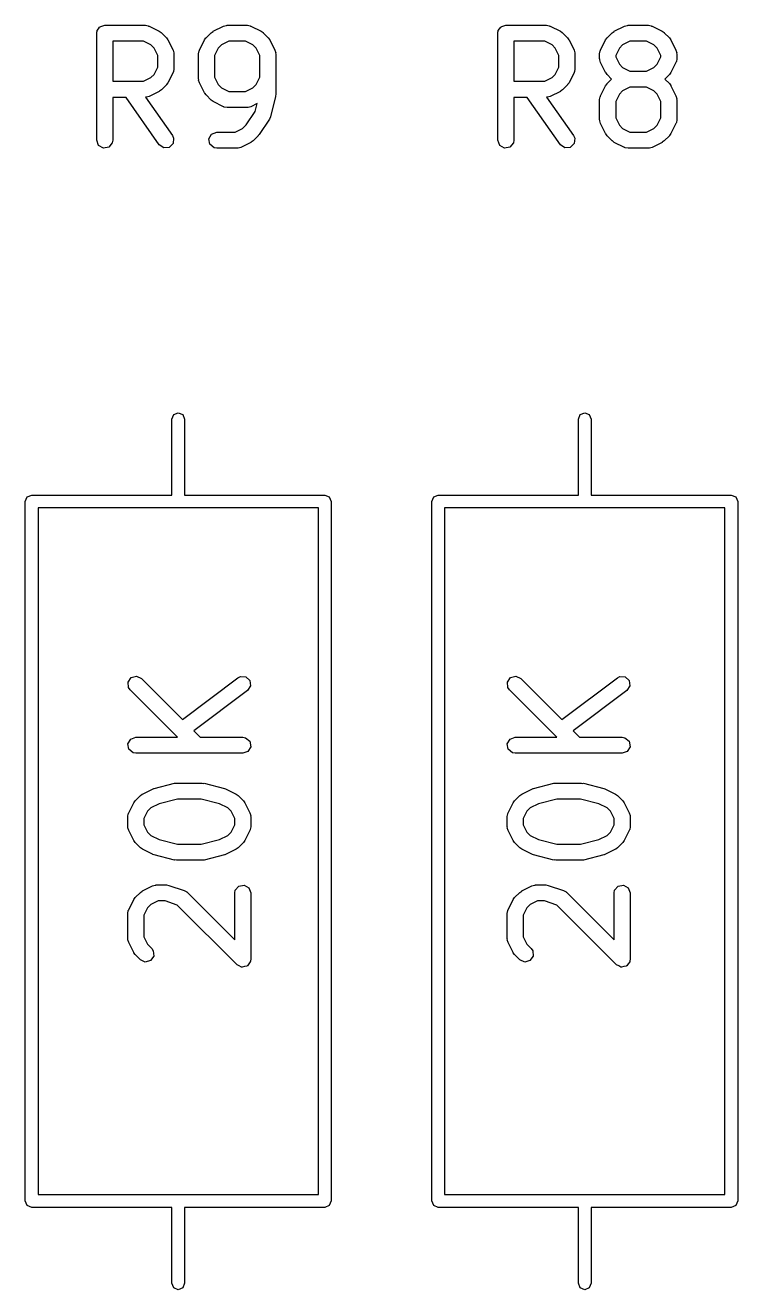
# Model space of a CAD drawing. Extents: x 0.3 to 11.5, y -8.2 to 3.2.
# Drawn here: x 8.9868 to 9.2491, y -2.2878 to -1.8223 of the extents above; entities that cross this region are included whole.
import ezdxf

# ---------------------------------------------------------------- set-up
doc = ezdxf.new("R2010")
doc.units = 0
doc.header["$MEASUREMENT"] = 0
doc.layers.add('BLACK', color=7, linetype='CONTINUOUS')

msp = doc.modelspace()

# ---------------------------------------------------------------- linework, layer by layer
at = {"layer": 'BLACK', "linetype": 'CONTINUOUS'}
for p, q in [((9.01323, -1.82466), (9.0133, -1.82428)), ((9.0133, -1.82428), (9.01379, -1.82369)), ((9.01379, -1.82369), (9.01417, -1.82303)), ((9.01417, -1.82303), (9.01442, -1.82294)), ((9.01442, -1.82294), (9.01459, -1.82273)), ((9.01459, -1.82273), (9.01535, -1.8226)), ((9.01535, -1.8226), (9.01607, -1.82234)), ((9.01607, -1.82234), (9.03107, -1.82234)), ((9.03107, -1.82234), (9.03208, -1.82252)), ((9.03208, -1.82252), (9.03221, -1.82263)), ((9.03221, -1.82263), (9.03239, -1.82265)), ((9.03239, -1.82265), (9.03614, -1.82452)), ((9.03614, -1.82452), (9.03685, -1.82505)), ((9.05523, -1.82508), (9.05595, -1.82457)), ((9.05595, -1.82457), (9.056, -1.82452)), ((9.056, -1.82452), (9.05974, -1.82265)), ((9.05974, -1.82265), (9.06073, -1.82236)), ((9.06073, -1.82236), (9.0609, -1.8224)), ((9.0609, -1.8224), (9.06107, -1.82234)), ((9.06107, -1.82234), (9.06856, -1.82234)), ((9.06856, -1.82234), (9.06957, -1.82252)), ((9.06957, -1.82252), (9.06971, -1.82263)), ((9.06971, -1.82263), (9.06989, -1.82265)), ((9.06989, -1.82265), (9.07363, -1.82452)), ((9.07363, -1.82452), (9.07434, -1.82505)), ((9.16087, -1.82466), (9.16093, -1.82428)), ((9.16093, -1.82428), (9.16143, -1.82369)), ((9.16143, -1.82369), (9.16181, -1.82303)), ((9.16181, -1.82303), (9.16206, -1.82294)), ((9.16206, -1.82294), (9.16223, -1.82273)), ((9.16223, -1.82273), (9.16299, -1.8226)), ((9.16299, -1.8226), (9.16371, -1.82234)), ((9.16371, -1.82234), (9.17871, -1.82234)), ((9.17871, -1.82234), (9.17972, -1.82252)), ((9.17972, -1.82252), (9.17985, -1.82263)), ((9.17985, -1.82263), (9.18003, -1.82265)), ((9.18003, -1.82265), (9.18378, -1.82452)), ((9.18378, -1.82452), (9.18449, -1.82505)), ((9.20287, -1.82508), (9.20359, -1.82457)), ((9.20359, -1.82457), (9.20363, -1.82452)), ((9.20363, -1.82452), (9.20738, -1.82265)), ((9.20738, -1.82265), (9.20837, -1.82236)), ((9.20837, -1.82236), (9.20854, -1.8224)), ((9.20854, -1.8224), (9.2087, -1.82234)), ((9.2087, -1.82234), (9.2162, -1.82234)), ((9.2162, -1.82234), (9.21721, -1.82252)), ((9.21721, -1.82252), (9.21735, -1.82263)), ((9.21735, -1.82263), (9.21752, -1.82265)), ((9.21752, -1.82265), (9.22127, -1.82452)), ((9.22127, -1.82452), (9.22198, -1.82505)), ((9.01312, -1.82529), (9.01319, -1.82491)), ((9.01312, -1.86466), (9.01312, -1.82529)), ((9.01316, -1.82478), (9.01323, -1.82466)), ((9.01319, -1.82491), (9.01316, -1.82478)), ((9.01902, -1.82824), (9.01902, -1.84296)), ((9.03037, -1.82824), (9.01902, -1.82824)), ((9.03307, -1.82959), (9.03037, -1.82824)), ((9.03685, -1.82505), (9.03691, -1.82508)), ((9.03691, -1.82508), (9.03878, -1.82695)), ((9.03878, -1.82695), (9.03929, -1.82768)), ((9.03929, -1.82768), (9.03933, -1.82772)), ((9.03933, -1.82772), (9.04121, -1.83147)), ((9.05093, -1.83147), (9.0528, -1.82772)), ((9.0528, -1.82772), (9.05333, -1.82701)), ((9.05333, -1.82701), (9.05335, -1.82695)), ((9.05335, -1.82695), (9.05523, -1.82508)), ((9.06176, -1.82824), (9.05906, -1.82959)), ((9.06787, -1.82824), (9.06176, -1.82824)), ((9.07056, -1.82959), (9.06787, -1.82824)), ((9.07434, -1.82505), (9.0744, -1.82508)), ((9.0744, -1.82508), (9.07628, -1.82695)), ((9.07628, -1.82695), (9.07678, -1.82768)), ((9.07678, -1.82768), (9.07683, -1.82772)), ((9.07683, -1.82772), (9.0787, -1.83147)), ((9.16076, -1.82529), (9.16082, -1.82491)), ((9.16076, -1.86466), (9.16076, -1.82529)), ((9.1608, -1.82478), (9.16087, -1.82466)), ((9.16082, -1.82491), (9.1608, -1.82478)), ((9.16666, -1.82824), (9.16666, -1.84296)), ((9.17801, -1.82824), (9.16666, -1.82824)), ((9.18071, -1.82959), (9.17801, -1.82824)), ((9.18449, -1.82505), (9.18454, -1.82508)), ((9.18454, -1.82508), (9.18642, -1.82695)), ((9.18642, -1.82695), (9.18693, -1.82768)), ((9.18693, -1.82768), (9.18697, -1.82772)), ((9.18697, -1.82772), (9.18885, -1.83147)), ((9.19856, -1.83147), (9.20044, -1.82772)), ((9.20044, -1.82772), (9.20096, -1.82701)), ((9.20096, -1.82701), (9.20099, -1.82695)), ((9.20099, -1.82695), (9.20287, -1.82508)), ((9.2094, -1.82824), (9.2067, -1.82959)), ((9.21551, -1.82824), (9.2094, -1.82824)), ((9.2182, -1.82959), (9.21551, -1.82824)), ((9.22198, -1.82505), (9.22204, -1.82508)), ((9.22204, -1.82508), (9.22391, -1.82695)), ((9.22391, -1.82695), (9.22442, -1.82768)), ((9.22442, -1.82768), (9.22447, -1.82772)), ((9.22447, -1.82772), (9.22634, -1.83147)), ((9.03427, -1.83079), (9.03307, -1.82959)), ((9.03562, -1.83349), (9.03427, -1.83079)), ((9.03562, -1.83772), (9.03562, -1.83349)), ((9.04121, -1.83147), (9.0415, -1.83245)), ((9.0415, -1.83245), (9.04146, -1.83262)), ((9.04146, -1.83262), (9.04152, -1.83279)), ((9.04152, -1.83279), (9.04152, -1.83841)), ((9.05061, -1.83279), (9.05079, -1.83178)), ((9.05061, -1.84216), (9.05061, -1.83279)), ((9.05079, -1.83178), (9.05091, -1.83164)), ((9.05091, -1.83164), (9.05093, -1.83147)), ((9.05787, -1.83079), (9.05652, -1.83349)), ((9.05652, -1.83349), (9.05652, -1.84147)), ((9.05906, -1.82959), (9.05787, -1.83079)), ((9.07176, -1.83079), (9.07056, -1.82959)), ((9.07311, -1.83349), (9.07176, -1.83079)), ((9.07311, -1.84147), (9.07311, -1.83349)), ((9.0787, -1.83147), (9.079, -1.83245)), ((9.079, -1.83245), (9.07896, -1.83262)), ((9.07896, -1.83262), (9.07902, -1.83279)), ((9.07902, -1.83279), (9.07902, -1.84779)), ((9.1819, -1.83079), (9.18071, -1.82959)), ((9.18325, -1.83349), (9.1819, -1.83079)), ((9.18325, -1.83772), (9.18325, -1.83349)), ((9.18885, -1.83147), (9.18914, -1.83245)), ((9.18914, -1.83245), (9.1891, -1.83262)), ((9.1891, -1.83262), (9.18916, -1.83279)), ((9.18916, -1.83279), (9.18916, -1.83841)), ((9.19825, -1.83279), (9.19843, -1.83178)), ((9.19825, -1.83466), (9.19825, -1.83279)), ((9.19843, -1.83178), (9.19854, -1.83164)), ((9.19854, -1.83164), (9.19856, -1.83147)), ((9.20551, -1.83079), (9.20416, -1.83349)), ((9.20416, -1.83349), (9.20416, -1.83397)), ((9.2067, -1.82959), (9.20551, -1.83079)), ((9.2194, -1.83079), (9.2182, -1.82959)), ((9.22075, -1.83349), (9.2194, -1.83079)), ((9.22075, -1.83397), (9.22075, -1.83349)), ((9.22634, -1.83147), (9.22663, -1.83245)), ((9.22663, -1.83245), (9.22659, -1.83262)), ((9.22659, -1.83262), (9.22665, -1.83279)), ((9.22665, -1.83279), (9.22665, -1.83466)), ((9.03427, -1.84041), (9.03562, -1.83772)), ((9.04152, -1.83841), (9.04134, -1.83942)), ((9.1819, -1.84041), (9.18325, -1.83772)), ((9.18916, -1.83841), (9.18898, -1.83942)), ((9.19831, -1.83483), (9.19825, -1.83466)), ((9.19827, -1.835), (9.19831, -1.83483)), ((9.19856, -1.83598), (9.19827, -1.835)), ((9.20044, -1.83973), (9.19856, -1.83598)), ((9.20416, -1.83397), (9.20551, -1.83666)), ((9.20551, -1.83666), (9.2067, -1.83786)), ((9.2067, -1.83786), (9.2094, -1.83921)), ((9.21551, -1.83921), (9.2182, -1.83786)), ((9.2182, -1.83786), (9.2194, -1.83666)), ((9.2194, -1.83666), (9.22075, -1.83397)), ((9.22634, -1.83598), (9.22447, -1.83973)), ((9.22636, -1.83581), (9.22634, -1.83598)), ((9.22648, -1.83567), (9.22636, -1.83581)), ((9.22665, -1.83466), (9.22648, -1.83567)), ((9.01902, -1.84296), (9.03037, -1.84296)), ((9.03037, -1.84296), (9.03307, -1.84161)), ((9.03307, -1.84161), (9.03427, -1.84041)), ((9.04121, -1.83973), (9.03933, -1.84348)), ((9.04123, -1.83956), (9.04121, -1.83973)), ((9.04134, -1.83942), (9.04123, -1.83956)), ((9.05067, -1.84233), (9.05061, -1.84216)), ((9.05063, -1.8425), (9.05067, -1.84233)), ((9.05093, -1.84348), (9.05063, -1.8425)), ((9.05652, -1.84147), (9.05787, -1.84416)), ((9.07176, -1.84416), (9.07311, -1.84147)), ((9.16666, -1.84296), (9.17801, -1.84296)), ((9.17801, -1.84296), (9.18071, -1.84161)), ((9.18071, -1.84161), (9.1819, -1.84041)), ((9.18885, -1.83973), (9.18697, -1.84348)), ((9.18887, -1.83956), (9.18885, -1.83973)), ((9.18898, -1.83942), (9.18887, -1.83956)), ((9.20048, -1.83978), (9.20044, -1.83973)), ((9.20099, -1.8405), (9.20048, -1.83978)), ((9.20265, -1.84216), (9.20099, -1.8405)), ((9.20099, -1.84383), (9.20265, -1.84216)), ((9.2094, -1.83921), (9.21551, -1.83921)), ((9.22391, -1.8405), (9.22225, -1.84216)), ((9.22225, -1.84216), (9.22391, -1.84383)), ((9.22394, -1.84044), (9.22391, -1.8405)), ((9.22447, -1.83973), (9.22394, -1.84044)), ((9.03614, -1.84668), (9.03239, -1.84855)), ((9.03618, -1.84663), (9.03614, -1.84668)), ((9.03691, -1.84613), (9.03618, -1.84663)), ((9.03878, -1.84425), (9.03691, -1.84613)), ((9.03881, -1.84419), (9.03878, -1.84425)), ((9.03933, -1.84348), (9.03881, -1.84419)), ((9.0528, -1.84723), (9.05093, -1.84348)), ((9.05285, -1.84728), (9.0528, -1.84723)), ((9.05335, -1.848), (9.05285, -1.84728)), ((9.05787, -1.84416), (9.05906, -1.84536)), ((9.05906, -1.84536), (9.06176, -1.84671)), ((9.06176, -1.84671), (9.06787, -1.84671)), ((9.06787, -1.84671), (9.07056, -1.84536)), ((9.07056, -1.84536), (9.07176, -1.84416)), ((9.07902, -1.84779), (9.07891, -1.84837)), ((9.18378, -1.84668), (9.18003, -1.84855)), ((9.18382, -1.84663), (9.18378, -1.84668)), ((9.18454, -1.84613), (9.18382, -1.84663)), ((9.18642, -1.84425), (9.18454, -1.84613)), ((9.18645, -1.84419), (9.18642, -1.84425)), ((9.18697, -1.84348), (9.18645, -1.84419)), ((9.19856, -1.84834), (9.20044, -1.84459)), ((9.20044, -1.84459), (9.20096, -1.84388)), ((9.20096, -1.84388), (9.20099, -1.84383)), ((9.20551, -1.84766), (9.20416, -1.85036)), ((9.2067, -1.84646), (9.20551, -1.84766)), ((9.2094, -1.84512), (9.2067, -1.84646)), ((9.21551, -1.84512), (9.2094, -1.84512)), ((9.2182, -1.84646), (9.21551, -1.84512)), ((9.2194, -1.84766), (9.2182, -1.84646)), ((9.22075, -1.85036), (9.2194, -1.84766)), ((9.22391, -1.84383), (9.22442, -1.84455)), ((9.22442, -1.84455), (9.22447, -1.84459)), ((9.22447, -1.84459), (9.22634, -1.84834)), ((9.02391, -1.84887), (9.01902, -1.84887)), ((9.01902, -1.84887), (9.01902, -1.86466)), ((9.03615, -1.86635), (9.02391, -1.84887)), ((9.03124, -1.84881), (9.03111, -1.84885)), ((9.03111, -1.84885), (9.04099, -1.86297)), ((9.03141, -1.84885), (9.03124, -1.84881)), ((9.03239, -1.84855), (9.03141, -1.84885)), ((9.05523, -1.84988), (9.05335, -1.848)), ((9.05529, -1.8499), (9.05523, -1.84988)), ((9.056, -1.85043), (9.05529, -1.8499)), ((9.05974, -1.8523), (9.056, -1.85043)), ((9.05992, -1.85232), (9.05974, -1.8523)), ((9.06006, -1.85244), (9.05992, -1.85232)), ((9.06107, -1.85262), (9.06006, -1.85244)), ((9.06988, -1.8523), (9.0689, -1.8526)), ((9.07218, -1.85116), (9.06988, -1.8523)), ((9.07145, -1.85407), (9.07218, -1.85116)), ((9.07893, -1.8485), (9.07705, -1.856)), ((9.07891, -1.84837), (9.07893, -1.8485)), ((9.17155, -1.84887), (9.16666, -1.84887)), ((9.16666, -1.84887), (9.16666, -1.86466)), ((9.18379, -1.86635), (9.17155, -1.84887)), ((9.17887, -1.84881), (9.17874, -1.84885)), ((9.17874, -1.84885), (9.18863, -1.86297)), ((9.17904, -1.84885), (9.17887, -1.84881)), ((9.18003, -1.84855), (9.17904, -1.84885)), ((9.19825, -1.84966), (9.19843, -1.84865)), ((9.19825, -1.85716), (9.19825, -1.84966)), ((9.19843, -1.84865), (9.19854, -1.84852)), ((9.19854, -1.84852), (9.19856, -1.84834)), ((9.20416, -1.85036), (9.20416, -1.85646)), ((9.22075, -1.85646), (9.22075, -1.85036)), ((9.22634, -1.84834), (9.22663, -1.84932)), ((9.22663, -1.84932), (9.22659, -1.8495)), ((9.22659, -1.8495), (9.22665, -1.84966)), ((9.22665, -1.84966), (9.22665, -1.85716)), ((9.06856, -1.85262), (9.06107, -1.85262)), ((9.06814, -1.85903), (9.07145, -1.85407)), ((9.06873, -1.85255), (9.06856, -1.85262)), ((9.0689, -1.8526), (9.06873, -1.85255)), ((9.07665, -1.85692), (9.0729, -1.86255)), ((9.07705, -1.856), (9.07665, -1.85691)), ((9.07665, -1.85691), (9.07665, -1.85692)), ((9.19831, -1.85733), (9.19825, -1.85716)), ((9.20416, -1.85646), (9.20551, -1.85916)), ((9.2194, -1.85916), (9.22075, -1.85646)), ((9.22665, -1.85716), (9.22648, -1.85817)), ((9.05542, -1.8624), (9.05732, -1.86171)), ((9.05732, -1.86171), (9.06412, -1.86171)), ((9.06412, -1.86171), (9.06682, -1.86036)), ((9.06682, -1.86036), (9.06814, -1.85903)), ((9.19827, -1.8575), (9.19831, -1.85733)), ((9.19856, -1.85848), (9.19827, -1.8575)), ((9.20044, -1.86223), (9.19856, -1.85848)), ((9.20551, -1.85916), (9.2067, -1.86036)), ((9.2067, -1.86036), (9.2094, -1.86171)), ((9.2094, -1.86171), (9.21551, -1.86171)), ((9.21551, -1.86171), (9.2182, -1.86036)), ((9.2182, -1.86036), (9.2194, -1.85916)), ((9.22634, -1.85848), (9.22447, -1.86223)), ((9.22636, -1.85831), (9.22634, -1.85848)), ((9.22648, -1.85817), (9.22636, -1.85831)), ((9.01381, -1.86656), (9.01312, -1.86466)), ((9.01885, -1.86567), (9.01755, -1.86722)), ((9.01902, -1.86466), (9.01885, -1.86567)), ((9.0378, -1.86751), (9.03615, -1.86635)), ((9.04124, -1.86591), (9.03982, -1.86734)), ((9.04099, -1.86297), (9.04142, -1.8639)), ((9.04142, -1.8639), (9.04124, -1.86591)), ((9.05441, -1.86415), (9.05542, -1.8624)), ((9.05476, -1.86614), (9.05441, -1.86415)), ((9.05631, -1.86744), (9.05476, -1.86614)), ((9.06988, -1.86543), (9.06614, -1.8673)), ((9.06993, -1.86538), (9.06988, -1.86543)), ((9.07065, -1.86487), (9.06993, -1.86538)), ((9.07253, -1.863), (9.07065, -1.86487)), ((9.07259, -1.86287), (9.07253, -1.863)), ((9.0729, -1.86255), (9.07259, -1.86287)), ((9.16145, -1.86656), (9.16076, -1.86466)), ((9.16648, -1.86567), (9.16519, -1.86722)), ((9.16666, -1.86466), (9.16648, -1.86567)), ((9.18544, -1.86751), (9.18379, -1.86635)), ((9.18888, -1.86591), (9.18745, -1.86734)), ((9.18863, -1.86297), (9.18906, -1.8639)), ((9.18906, -1.8639), (9.18888, -1.86591)), ((9.20048, -1.86228), (9.20044, -1.86223)), ((9.20099, -1.863), (9.20048, -1.86228)), ((9.20287, -1.86487), (9.20099, -1.863)), ((9.20292, -1.8649), (9.20287, -1.86487)), ((9.20363, -1.86543), (9.20292, -1.8649)), ((9.20738, -1.8673), (9.20363, -1.86543)), ((9.22127, -1.86543), (9.21752, -1.8673)), ((9.22132, -1.86538), (9.22127, -1.86543)), ((9.22204, -1.86487), (9.22132, -1.86538)), ((9.22391, -1.863), (9.22204, -1.86487)), ((9.22394, -1.86294), (9.22391, -1.863)), ((9.22447, -1.86223), (9.22394, -1.86294)), ((9.01556, -1.86757), (9.01381, -1.86656)), ((9.01755, -1.86722), (9.01556, -1.86757)), ((9.03982, -1.86734), (9.0378, -1.86751)), ((9.05732, -1.86761), (9.05631, -1.86744)), ((9.06481, -1.86761), (9.05732, -1.86761)), ((9.06498, -1.86755), (9.06481, -1.86761)), ((9.06515, -1.86759), (9.06498, -1.86755)), ((9.06614, -1.8673), (9.06515, -1.86759)), ((9.1632, -1.86757), (9.16145, -1.86656)), ((9.16519, -1.86722), (9.1632, -1.86757)), ((9.18745, -1.86734), (9.18544, -1.86751)), ((9.20756, -1.86732), (9.20738, -1.8673)), ((9.20769, -1.86744), (9.20756, -1.86732)), ((9.2087, -1.86761), (9.20769, -1.86744)), ((9.2162, -1.86761), (9.2087, -1.86761)), ((9.21637, -1.86755), (9.2162, -1.86761)), ((9.21654, -1.86759), (9.21637, -1.86755)), ((9.21752, -1.8673), (9.21654, -1.86759)), ((9.04075, -1.96732), (9.04144, -1.96565)), ((9.04075, -1.99528), (9.04075, -1.96732)), ((9.04144, -1.96565), (9.04311, -1.96496)), ((9.04311, -1.96496), (9.04478, -1.96565)), ((9.04478, -1.96565), (9.04548, -1.96732)), ((9.04548, -1.96732), (9.04548, -1.99528)), ((9.19041, -1.96732), (9.1911, -1.96565)), ((9.19041, -1.99528), (9.19041, -1.96732)), ((9.1911, -1.96565), (9.19277, -1.96496)), ((9.19277, -1.96496), (9.19444, -1.96565)), ((9.19444, -1.96565), (9.19513, -1.96732)), ((9.19513, -1.96732), (9.19513, -1.99528)), ((8.98681, -1.99764), (8.98751, -1.99597)), ((8.98751, -1.99597), (8.98918, -1.99528)), ((8.98918, -1.99528), (9.04075, -1.99528)), ((9.04548, -1.99528), (9.09705, -1.99528)), ((9.09705, -1.99528), (9.09872, -1.99597)), ((9.09872, -1.99597), (9.09941, -1.99764)), ((9.13647, -1.99764), (9.13716, -1.99597)), ((9.13716, -1.99597), (9.13883, -1.99528)), ((9.13883, -1.99528), (9.19041, -1.99528)), ((9.19513, -1.99528), (9.2467, -1.99528)), ((9.2467, -1.99528), (9.24838, -1.99597)), ((9.24838, -1.99597), (9.24907, -1.99764)), ((8.98681, -2.25512), (8.98681, -1.99764)), ((9.09469, -2), (8.99154, -2)), ((8.99154, -2), (8.99154, -2.25276)), ((9.09469, -2.25276), (9.09469, -2)), ((9.09941, -1.99764), (9.09941, -2.25512)), ((9.13647, -2.25512), (9.13647, -1.99764)), ((9.24434, -2), (9.14119, -2)), ((9.14119, -2), (9.14119, -2.25276)), ((9.24434, -2.25276), (9.24434, -2)), ((9.24907, -1.99764), (9.24907, -2.25512)), ((9.02581, -2.06247), (9.02776, -2.06194)), ((9.02776, -2.06194), (9.0296, -2.0628)), ((9.16547, -2.06247), (9.16742, -2.06194)), ((9.16742, -2.06194), (9.16925, -2.0628)), ((9.02465, -2.06412), (9.02581, -2.06247)), ((9.02483, -2.06613), (9.02465, -2.06412)), ((9.02542, -2.06697), (9.02483, -2.06613)), ((9.0296, -2.0628), (9.04466, -2.07786)), ((9.04466, -2.07786), (9.06511, -2.06252)), ((9.06511, -2.06252), (9.06602, -2.06206)), ((9.06602, -2.06206), (9.06804, -2.06217)), ((9.06804, -2.06217), (9.06951, -2.06355)), ((9.06975, -2.06556), (9.06865, -2.06725)), ((9.06951, -2.06355), (9.06975, -2.06556)), ((9.16431, -2.06412), (9.16547, -2.06247)), ((9.16448, -2.06613), (9.16431, -2.06412)), ((9.16507, -2.06697), (9.16448, -2.06613)), ((9.16925, -2.0628), (9.18431, -2.07786)), ((9.18431, -2.07786), (9.20476, -2.06252)), ((9.20476, -2.06252), (9.20567, -2.06206)), ((9.20567, -2.06206), (9.20769, -2.06217)), ((9.20769, -2.06217), (9.20916, -2.06355)), ((9.20941, -2.06556), (9.2083, -2.06725)), ((9.20916, -2.06355), (9.20941, -2.06556)), ((9.04288, -2.08443), (9.02542, -2.06697)), ((9.06865, -2.06725), (9.04888, -2.08208)), ((9.18253, -2.08443), (9.16507, -2.06697)), ((9.2083, -2.06725), (9.18853, -2.08208)), ((9.0246, -2.08687), (9.02561, -2.08512)), ((9.02561, -2.08512), (9.02751, -2.08443)), ((9.02751, -2.08443), (9.04288, -2.08443)), ((9.04888, -2.08208), (9.05123, -2.08443)), ((9.05123, -2.08443), (9.06688, -2.08443)), ((9.06688, -2.08443), (9.06789, -2.08461)), ((9.06789, -2.08461), (9.06943, -2.08591)), ((9.16425, -2.08687), (9.16526, -2.08512)), ((9.16526, -2.08512), (9.16716, -2.08443)), ((9.16716, -2.08443), (9.18253, -2.08443)), ((9.18853, -2.08208), (9.19088, -2.08443)), ((9.19088, -2.08443), (9.20653, -2.08443)), ((9.20653, -2.08443), (9.20754, -2.08461)), ((9.20754, -2.08461), (9.20909, -2.08591)), ((9.02495, -2.08886), (9.0246, -2.08687)), ((9.0265, -2.09016), (9.02495, -2.08886)), ((9.06878, -2.08964), (9.06688, -2.09034)), ((9.06979, -2.0879), (9.06878, -2.08964)), ((9.06943, -2.08591), (9.06979, -2.0879)), ((9.1646, -2.08886), (9.16425, -2.08687)), ((9.16615, -2.09016), (9.1646, -2.08886)), ((9.20843, -2.08964), (9.20653, -2.09034)), ((9.20944, -2.0879), (9.20843, -2.08964)), ((9.20909, -2.08591), (9.20944, -2.0879)), ((9.02751, -2.09034), (9.0265, -2.09016)), ((9.06688, -2.09034), (9.02751, -2.09034)), ((9.16716, -2.09034), (9.16615, -2.09016)), ((9.20653, -2.09034), (9.16716, -2.09034)), ((9.02994, -2.10536), (9.03369, -2.10349)), ((9.03369, -2.10349), (9.03417, -2.10334)), ((9.03417, -2.10334), (9.03429, -2.10327)), ((9.03429, -2.10327), (9.04179, -2.10139)), ((9.04179, -2.10139), (9.04238, -2.10135)), ((9.04238, -2.10135), (9.04251, -2.1013)), ((9.04251, -2.1013), (9.05188, -2.1013)), ((9.05188, -2.1013), (9.05246, -2.10141)), ((9.05246, -2.10141), (9.0526, -2.10139)), ((9.0526, -2.10139), (9.06009, -2.10327)), ((9.06009, -2.10327), (9.06056, -2.10347)), ((9.06056, -2.10347), (9.0607, -2.10349)), ((9.0607, -2.10349), (9.06445, -2.10536)), ((9.16959, -2.10536), (9.17334, -2.10349)), ((9.17334, -2.10349), (9.17383, -2.10334)), ((9.17383, -2.10334), (9.17394, -2.10327)), ((9.17394, -2.10327), (9.18144, -2.10139)), ((9.18144, -2.10139), (9.18203, -2.10135)), ((9.18203, -2.10135), (9.18216, -2.1013)), ((9.18216, -2.1013), (9.19153, -2.1013)), ((9.19153, -2.1013), (9.19211, -2.10141)), ((9.19211, -2.10141), (9.19225, -2.10139)), ((9.19225, -2.10139), (9.19975, -2.10327)), ((9.19975, -2.10327), (9.20021, -2.10347)), ((9.20021, -2.10347), (9.20035, -2.10349)), ((9.20035, -2.10349), (9.2041, -2.10536)), ((9.02674, -2.10856), (9.02727, -2.10785)), ((9.02727, -2.10785), (9.02729, -2.10779)), ((9.02729, -2.10779), (9.02917, -2.10592)), ((9.02917, -2.10592), (9.02989, -2.10541)), ((9.02989, -2.10541), (9.02994, -2.10536)), ((9.04287, -2.10721), (9.03604, -2.10892)), ((9.05152, -2.10721), (9.04287, -2.10721)), ((9.05835, -2.10892), (9.05152, -2.10721)), ((9.06445, -2.10536), (9.06516, -2.10589)), ((9.06516, -2.10589), (9.06522, -2.10592)), ((9.06522, -2.10592), (9.06709, -2.10779)), ((9.06709, -2.10779), (9.0676, -2.10852)), ((9.0676, -2.10852), (9.06764, -2.10856)), ((9.16639, -2.10856), (9.16692, -2.10785)), ((9.16692, -2.10785), (9.16695, -2.10779)), ((9.16695, -2.10779), (9.16882, -2.10592)), ((9.16882, -2.10592), (9.16955, -2.10541)), ((9.16955, -2.10541), (9.16959, -2.10536)), ((9.18252, -2.10721), (9.17569, -2.10892)), ((9.19117, -2.10721), (9.18252, -2.10721)), ((9.198, -2.10892), (9.19117, -2.10721)), ((9.2041, -2.10536), (9.20481, -2.10589)), ((9.20481, -2.10589), (9.20487, -2.10592)), ((9.20487, -2.10592), (9.20674, -2.10779)), ((9.20674, -2.10779), (9.20725, -2.10852)), ((9.20725, -2.10852), (9.2073, -2.10856)), ((9.02455, -2.11363), (9.02473, -2.11262)), ((9.02473, -2.11262), (9.02485, -2.11248)), ((9.02485, -2.11248), (9.02487, -2.11231)), ((9.02487, -2.11231), (9.02674, -2.10856)), ((9.03181, -2.11163), (9.03046, -2.11433)), ((9.03301, -2.11043), (9.03181, -2.11163)), ((9.03604, -2.10892), (9.03301, -2.11043)), ((9.06138, -2.11043), (9.05835, -2.10892)), ((9.06258, -2.11163), (9.06138, -2.11043)), ((9.06392, -2.11433), (9.06258, -2.11163)), ((9.06764, -2.10856), (9.06952, -2.11231)), ((9.06952, -2.11231), (9.06981, -2.11329)), ((9.16421, -2.11363), (9.16439, -2.11262)), ((9.16439, -2.11262), (9.1645, -2.11248)), ((9.1645, -2.11248), (9.16452, -2.11231)), ((9.16452, -2.11231), (9.16639, -2.10856)), ((9.17146, -2.11163), (9.17011, -2.11433)), ((9.17266, -2.11043), (9.17146, -2.11163)), ((9.17569, -2.10892), (9.17266, -2.11043)), ((9.20103, -2.11043), (9.198, -2.10892)), ((9.20223, -2.11163), (9.20103, -2.11043)), ((9.20358, -2.11433), (9.20223, -2.11163)), ((9.2073, -2.10856), (9.20917, -2.11231)), ((9.20917, -2.11231), (9.20946, -2.11329)), ((9.02455, -2.11738), (9.02455, -2.11363)), ((9.02461, -2.11754), (9.02455, -2.11738)), ((9.02457, -2.11772), (9.02461, -2.11754)), ((9.02487, -2.1187), (9.02457, -2.11772)), ((9.03046, -2.11433), (9.03046, -2.11668)), ((9.03046, -2.11668), (9.03181, -2.11938)), ((9.06258, -2.11938), (9.06392, -2.11668)), ((9.06392, -2.11668), (9.06392, -2.11433)), ((9.06983, -2.11738), (9.06965, -2.11839)), ((9.06981, -2.11329), (9.06977, -2.11346)), ((9.06977, -2.11346), (9.06983, -2.11363)), ((9.06983, -2.11363), (9.06983, -2.11738)), ((9.16421, -2.11738), (9.16421, -2.11363)), ((9.16427, -2.11754), (9.16421, -2.11738)), ((9.16423, -2.11772), (9.16427, -2.11754)), ((9.16452, -2.1187), (9.16423, -2.11772)), ((9.17011, -2.11433), (9.17011, -2.11668)), ((9.17011, -2.11668), (9.17146, -2.11938)), ((9.20223, -2.11938), (9.20358, -2.11668)), ((9.20358, -2.11668), (9.20358, -2.11433)), ((9.20948, -2.11738), (9.20931, -2.11839)), ((9.20946, -2.11329), (9.20942, -2.11346)), ((9.20942, -2.11346), (9.20948, -2.11363)), ((9.20948, -2.11363), (9.20948, -2.11738)), ((9.02674, -2.12245), (9.02487, -2.1187)), ((9.02679, -2.12249), (9.02674, -2.12245)), ((9.02729, -2.12322), (9.02679, -2.12249)), ((9.03181, -2.11938), (9.03301, -2.12058)), ((9.03301, -2.12058), (9.03604, -2.12209)), ((9.03604, -2.12209), (9.04287, -2.1238)), ((9.05152, -2.1238), (9.05835, -2.12209)), ((9.05835, -2.12209), (9.06138, -2.12058)), ((9.06138, -2.12058), (9.06258, -2.11938)), ((9.06764, -2.12245), (9.06712, -2.12316)), ((9.06952, -2.1187), (9.06764, -2.12245)), ((9.06954, -2.11852), (9.06952, -2.1187)), ((9.06965, -2.11839), (9.06954, -2.11852)), ((9.16639, -2.12245), (9.16452, -2.1187)), ((9.16644, -2.12249), (9.16639, -2.12245)), ((9.16695, -2.12322), (9.16644, -2.12249)), ((9.17146, -2.11938), (9.17266, -2.12058)), ((9.17266, -2.12058), (9.17569, -2.12209)), ((9.17569, -2.12209), (9.18252, -2.1238)), ((9.19117, -2.1238), (9.198, -2.12209)), ((9.198, -2.12209), (9.20103, -2.12058)), ((9.20103, -2.12058), (9.20223, -2.11938)), ((9.2073, -2.12245), (9.20677, -2.12316)), ((9.20917, -2.1187), (9.2073, -2.12245)), ((9.20919, -2.11852), (9.20917, -2.1187)), ((9.20931, -2.11839), (9.20919, -2.11852)), ((9.02917, -2.12509), (9.02729, -2.12322)), ((9.02923, -2.12512), (9.02917, -2.12509)), ((9.02994, -2.12564), (9.02923, -2.12512)), ((9.03369, -2.12752), (9.02994, -2.12564)), ((9.04287, -2.1238), (9.05152, -2.1238)), ((9.06445, -2.12564), (9.0607, -2.12752)), ((9.06449, -2.1256), (9.06445, -2.12564)), ((9.06522, -2.12509), (9.06449, -2.1256)), ((9.06709, -2.12322), (9.06522, -2.12509)), ((9.06712, -2.12316), (9.06709, -2.12322)), ((9.16882, -2.12509), (9.16695, -2.12322)), ((9.16888, -2.12512), (9.16882, -2.12509)), ((9.16959, -2.12564), (9.16888, -2.12512)), ((9.17334, -2.12752), (9.16959, -2.12564)), ((9.18252, -2.1238), (9.19117, -2.1238)), ((9.2041, -2.12564), (9.20035, -2.12752)), ((9.20415, -2.1256), (9.2041, -2.12564)), ((9.20487, -2.12509), (9.20415, -2.1256)), ((9.20674, -2.12322), (9.20487, -2.12509)), ((9.20677, -2.12316), (9.20674, -2.12322)), ((9.03382, -2.12754), (9.03369, -2.12752)), ((9.03429, -2.12774), (9.03382, -2.12754)), ((9.04179, -2.12962), (9.03429, -2.12774)), ((9.04192, -2.1296), (9.04179, -2.12962)), ((9.04251, -2.12971), (9.04192, -2.1296)), ((9.05188, -2.12971), (9.04251, -2.12971)), ((9.05201, -2.12966), (9.05188, -2.12971)), ((9.0526, -2.12962), (9.05201, -2.12966)), ((9.06009, -2.12774), (9.0526, -2.12962)), ((9.06021, -2.12766), (9.06009, -2.12774)), ((9.0607, -2.12752), (9.06021, -2.12766)), ((9.17348, -2.12754), (9.17334, -2.12752)), ((9.17394, -2.12774), (9.17348, -2.12754)), ((9.18144, -2.12962), (9.17394, -2.12774)), ((9.18158, -2.1296), (9.18144, -2.12962)), ((9.18216, -2.12971), (9.18158, -2.1296)), ((9.19153, -2.12971), (9.18216, -2.12971)), ((9.19166, -2.12966), (9.19153, -2.12971)), ((9.19225, -2.12962), (9.19166, -2.12966)), ((9.19975, -2.12774), (9.19225, -2.12962)), ((9.19986, -2.12766), (9.19975, -2.12774)), ((9.20035, -2.12752), (9.19986, -2.12766)), ((9.02917, -2.14154), (9.02989, -2.14103)), ((9.02989, -2.14103), (9.02994, -2.14098)), ((9.02994, -2.14098), (9.03369, -2.13911)), ((9.03369, -2.13911), (9.03467, -2.13882)), ((9.03467, -2.13882), (9.03484, -2.13886)), ((9.03484, -2.13886), (9.03501, -2.1388)), ((9.03501, -2.1388), (9.03876, -2.1388)), ((9.03876, -2.1388), (9.03963, -2.13895)), ((9.03963, -2.13895), (9.03969, -2.13895)), ((9.03969, -2.13895), (9.04531, -2.14082)), ((9.04531, -2.14082), (9.04622, -2.14131)), ((9.06392, -2.14175), (9.0641, -2.14074)), ((9.0641, -2.14074), (9.0654, -2.13919)), ((9.0654, -2.13919), (9.06739, -2.13884)), ((9.06739, -2.13884), (9.06914, -2.13985)), ((9.06914, -2.13985), (9.06983, -2.14175)), ((9.16882, -2.14154), (9.16955, -2.14103)), ((9.16955, -2.14103), (9.16959, -2.14098)), ((9.16959, -2.14098), (9.17334, -2.13911)), ((9.17334, -2.13911), (9.17432, -2.13882)), ((9.17432, -2.13882), (9.17449, -2.13886)), ((9.17449, -2.13886), (9.17466, -2.1388)), ((9.17466, -2.1388), (9.17841, -2.1388)), ((9.17841, -2.1388), (9.17928, -2.13895)), ((9.17928, -2.13895), (9.17934, -2.13895)), ((9.17934, -2.13895), (9.18497, -2.14082)), ((9.18497, -2.14082), (9.18587, -2.14131)), ((9.20358, -2.14175), (9.20376, -2.14074)), ((9.20376, -2.14074), (9.20505, -2.13919)), ((9.20505, -2.13919), (9.20704, -2.13884)), ((9.20704, -2.13884), (9.20879, -2.13985)), ((9.20879, -2.13985), (9.20948, -2.14175)), ((9.02487, -2.14793), (9.02674, -2.14418)), ((9.02674, -2.14418), (9.02727, -2.14347)), ((9.02727, -2.14347), (9.02729, -2.14341)), ((9.02729, -2.14341), (9.02917, -2.14154)), ((9.0357, -2.1447), (9.03301, -2.14605)), ((9.03828, -2.1447), (9.0357, -2.1447)), ((9.04278, -2.14621), (9.03828, -2.1447)), ((9.04622, -2.14131), (9.04631, -2.14146)), ((9.04631, -2.14146), (9.04647, -2.14154)), ((9.04647, -2.14154), (9.06392, -2.15899)), ((9.06392, -2.15899), (9.06392, -2.14175)), ((9.06983, -2.14175), (9.06983, -2.16612)), ((9.16452, -2.14793), (9.16639, -2.14418)), ((9.16639, -2.14418), (9.16692, -2.14347)), ((9.16692, -2.14347), (9.16695, -2.14341)), ((9.16695, -2.14341), (9.16882, -2.14154)), ((9.17536, -2.1447), (9.17266, -2.14605)), ((9.17793, -2.1447), (9.17536, -2.1447)), ((9.18244, -2.14621), (9.17793, -2.1447)), ((9.18587, -2.14131), (9.18596, -2.14146)), ((9.18596, -2.14146), (9.18612, -2.14154)), ((9.18612, -2.14154), (9.20358, -2.15899)), ((9.20358, -2.15899), (9.20358, -2.14175)), ((9.20948, -2.14175), (9.20948, -2.16612)), ((9.02455, -2.14925), (9.02473, -2.14824)), ((9.02455, -2.15862), (9.02455, -2.14925)), ((9.02473, -2.14824), (9.02485, -2.1481)), ((9.02485, -2.1481), (9.02487, -2.14793)), ((9.03181, -2.14725), (9.03046, -2.14995)), ((9.03046, -2.14995), (9.03046, -2.15793)), ((9.03301, -2.14605), (9.03181, -2.14725)), ((9.06479, -2.16821), (9.04278, -2.14621)), ((9.16421, -2.14925), (9.16439, -2.14824)), ((9.16421, -2.15862), (9.16421, -2.14925)), ((9.16439, -2.14824), (9.1645, -2.1481)), ((9.1645, -2.1481), (9.16452, -2.14793)), ((9.17146, -2.14725), (9.17011, -2.14995)), ((9.17011, -2.14995), (9.17011, -2.15793)), ((9.17266, -2.14605), (9.17146, -2.14725)), ((9.20444, -2.16821), (9.18244, -2.14621)), ((9.02461, -2.15879), (9.02455, -2.15862)), ((9.02457, -2.15896), (9.02461, -2.15879)), ((9.02487, -2.15994), (9.02457, -2.15896)), ((9.03046, -2.15793), (9.03181, -2.16062)), ((9.16427, -2.15879), (9.16421, -2.15862)), ((9.16423, -2.15896), (9.16427, -2.15879)), ((9.16452, -2.15994), (9.16423, -2.15896)), ((9.17011, -2.15793), (9.17146, -2.16062)), ((9.02674, -2.16369), (9.02487, -2.15994)), ((9.02679, -2.16374), (9.02674, -2.16369)), ((9.02729, -2.16446), (9.02679, -2.16374)), ((9.03181, -2.16062), (9.03334, -2.16216)), ((9.03334, -2.16216), (9.03393, -2.163)), ((9.03393, -2.163), (9.03411, -2.16501)), ((9.16639, -2.16369), (9.16452, -2.15994)), ((9.16644, -2.16374), (9.16639, -2.16369)), ((9.16695, -2.16446), (9.16644, -2.16374)), ((9.17146, -2.16062), (9.173, -2.16216)), ((9.173, -2.16216), (9.17359, -2.163)), ((9.17359, -2.163), (9.17376, -2.16501)), ((9.02917, -2.16634), (9.02729, -2.16446)), ((9.031, -2.16719), (9.02917, -2.16634)), ((9.03295, -2.16667), (9.031, -2.16719)), ((9.03411, -2.16501), (9.03295, -2.16667)), ((9.06559, -2.16859), (9.06479, -2.16821)), ((9.06636, -2.16903), (9.06559, -2.16859)), ((9.0665, -2.16901), (9.06636, -2.16903)), ((9.06662, -2.16906), (9.0665, -2.16901)), ((9.06748, -2.16883), (9.06662, -2.16906)), ((9.06835, -2.16868), (9.06748, -2.16883)), ((9.06844, -2.16858), (9.06835, -2.16868)), ((9.06857, -2.16854), (9.06844, -2.16858)), ((9.06908, -2.16781), (9.06857, -2.16854)), ((9.06965, -2.16713), (9.06908, -2.16781)), ((9.06968, -2.16695), (9.06965, -2.16713)), ((9.06973, -2.16689), (9.06968, -2.16695)), ((9.06983, -2.16612), (9.06972, -2.16676)), ((9.06972, -2.16676), (9.06973, -2.16689)), ((9.16882, -2.16634), (9.16695, -2.16446)), ((9.17065, -2.16719), (9.16882, -2.16634)), ((9.1726, -2.16667), (9.17065, -2.16719)), ((9.17376, -2.16501), (9.1726, -2.16667)), ((9.20525, -2.16859), (9.20444, -2.16821)), ((9.20602, -2.16903), (9.20525, -2.16859)), ((9.20615, -2.16901), (9.20602, -2.16903)), ((9.20627, -2.16906), (9.20615, -2.16901)), ((9.20713, -2.16883), (9.20627, -2.16906)), ((9.20801, -2.16868), (9.20713, -2.16883)), ((9.20809, -2.16858), (9.20801, -2.16868)), ((9.20822, -2.16854), (9.20809, -2.16858)), ((9.20873, -2.16781), (9.20822, -2.16854)), ((9.20931, -2.16713), (9.20873, -2.16781)), ((9.20934, -2.16695), (9.20931, -2.16713)), ((9.20938, -2.16689), (9.20934, -2.16695)), ((9.20948, -2.16612), (9.20937, -2.16676)), ((9.20937, -2.16676), (9.20938, -2.16689)), ((8.99154, -2.25276), (9.09469, -2.25276)), ((9.14119, -2.25276), (9.24434, -2.25276)), ((8.98751, -2.25679), (8.98681, -2.25512)), ((8.98918, -2.25748), (8.98751, -2.25679)), ((9.04075, -2.25748), (8.98918, -2.25748)), ((9.04075, -2.28543), (9.04075, -2.25748)), ((9.09705, -2.25748), (9.04548, -2.25748)), ((9.04548, -2.25748), (9.04548, -2.28543)), ((9.09872, -2.25679), (9.09705, -2.25748)), ((9.09941, -2.25512), (9.09872, -2.25679)), ((9.13716, -2.25679), (9.13647, -2.25512)), ((9.13883, -2.25748), (9.13716, -2.25679)), ((9.19041, -2.25748), (9.13883, -2.25748)), ((9.19041, -2.28543), (9.19041, -2.25748)), ((9.2467, -2.25748), (9.19513, -2.25748)), ((9.19513, -2.25748), (9.19513, -2.28543)), ((9.24838, -2.25679), (9.2467, -2.25748)), ((9.24907, -2.25512), (9.24838, -2.25679)), ((9.04144, -2.2871), (9.04075, -2.28543)), ((9.04311, -2.2878), (9.04144, -2.2871)), ((9.04478, -2.2871), (9.04311, -2.2878)), ((9.04548, -2.28543), (9.04478, -2.2871)), ((9.1911, -2.2871), (9.19041, -2.28543)), ((9.19277, -2.2878), (9.1911, -2.2871)), ((9.19444, -2.2871), (9.19277, -2.2878)), ((9.19513, -2.28543), (9.19444, -2.2871))]:
    msp.add_line(p, q, dxfattribs=at)

doc.saveas('drawing.dxf')
